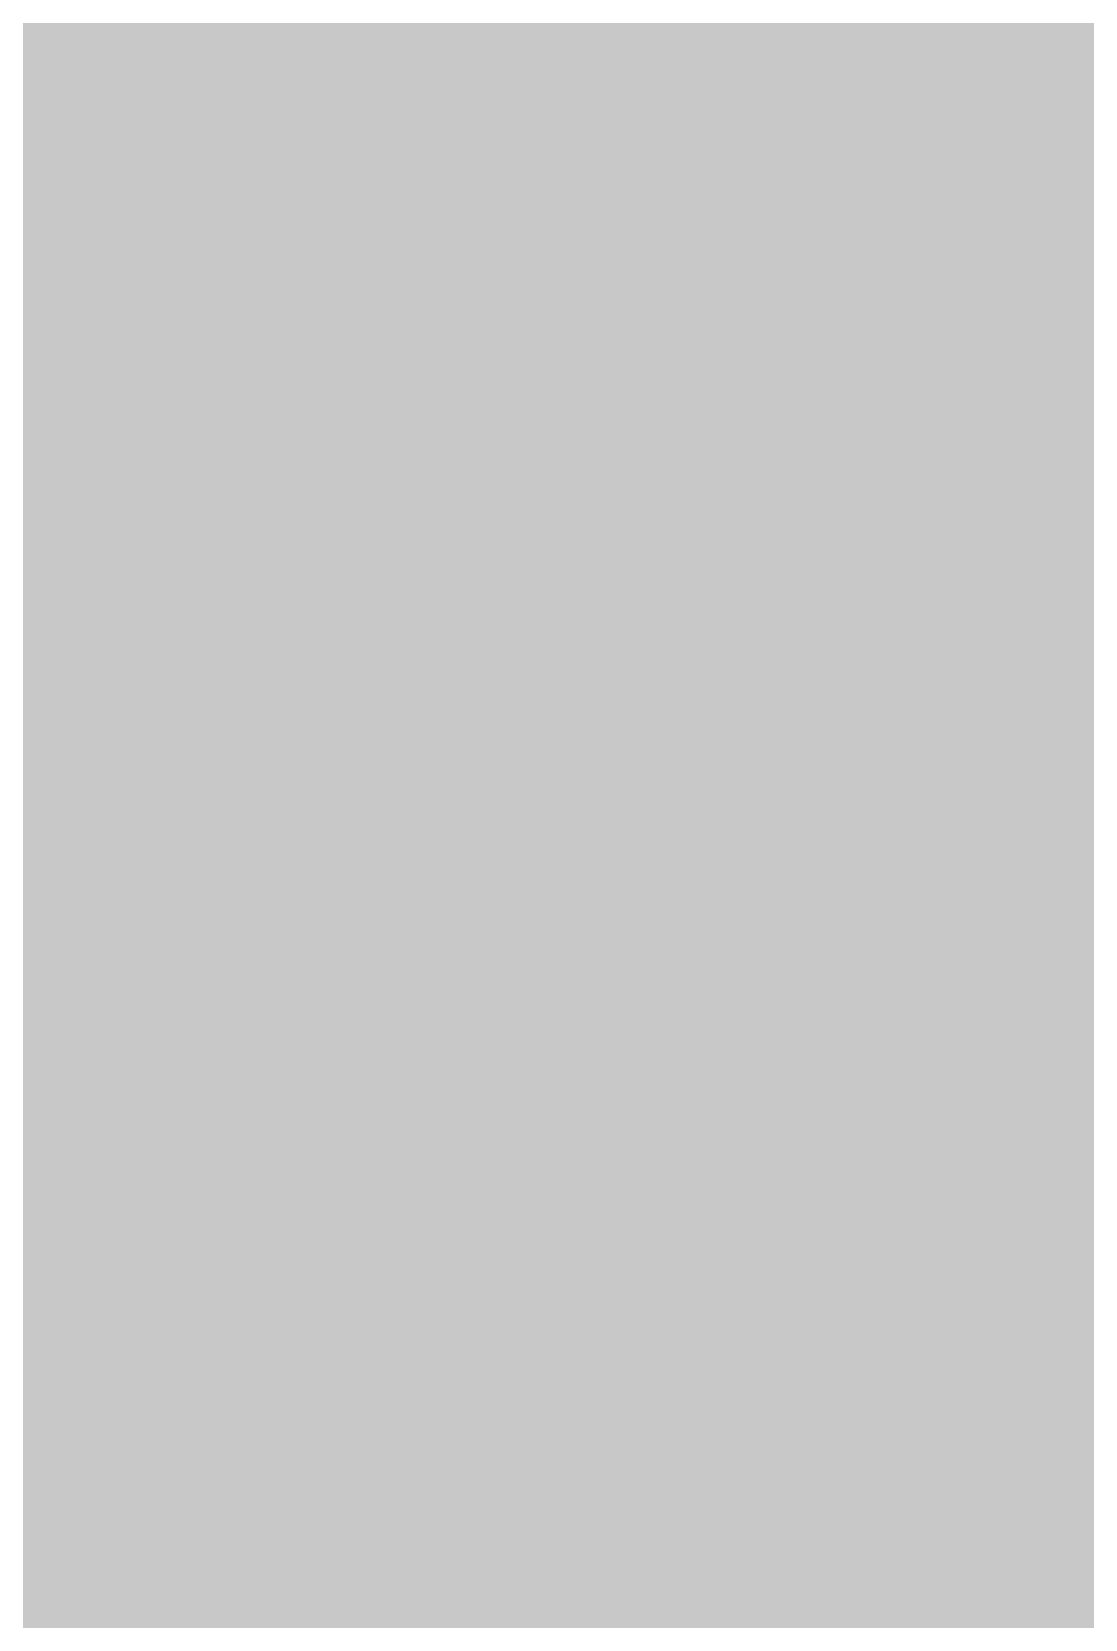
# Model space of a CAD drawing. Header units: inches. Extents: x 22 to 371, y 55 to 284.
# Drawn here: x 62.492 to 62.977, y 148.913 to 149.644 of the extents above; entities that cross this region are included whole.
import ezdxf

# ---------------------------------------------------------------- set-up
doc = ezdxf.new("R2010")
doc.units = ezdxf.units.IN
for name, color, linetype in [('Bottom Layer', 5, 'Continuous'), ('Bottom Solder', 6, 'Continuous'), ('Drill Drawing', 1, 'Continuous'), ('Layer 1', 16, 'Continuous'), ('Layer 2', 76, 'Continuous'), ('Top Layer', 1, 'Continuous'), ('Top Solder', 216, 'Continuous'), ('Via Holes', 16, 'Continuous')]:
    doc.layers.add(name, color=color, linetype=linetype)

msp = doc.modelspace()

# ---------------------------------------------------------------- hatches: boundary and pattern name
at = {"layer": 'Bottom Layer'}
h = msp.add_hatch(color=5, dxfattribs=at)
edge = h.paths.add_edge_path()
edge.add_arc((62.68773, 149.225), 0.3, 0, 360)
at = {"layer": 'Bottom Solder'}
h = msp.add_hatch(color=6, dxfattribs=at)
edge = h.paths.add_edge_path()
edge.add_arc((62.68773, 149.225), 0.4016, 0, 360)
at = {"layer": 'Layer 1'}
h = msp.add_hatch(color=16, dxfattribs=at)
edge = h.paths.add_edge_path()
edge.add_arc((62.68773, 149.225), 0.3, 0, 360)
at = {"layer": 'Layer 2'}
h = msp.add_hatch(color=76, dxfattribs=at)
edge = h.paths.add_edge_path()
edge.add_arc((62.68773, 149.225), 0.3, 0, 360)
at = {"layer": 'Top Layer'}
msp.add_hatch(color=1, dxfattribs=at).paths.add_polyline_path([(66.09502, 149.11755), (66.08756, 149.08002), (66.08756, 148.14341), (65.764, 147.81985), (65.67979, 147.69382), (65.65022, 147.54517), (65.65022, 147.21052), (65.56903, 147.12933), (65.48469, 146.92571), (65.48469, 146.70532), (65.55623, 146.5326), (65.50763, 146.40977), (65.45396, 146.3294), (65.43289, 146.3294), (65.43289, 145.32136), (63.05684, 145.32136), (63.00154, 145.37666), (62.79793, 145.461), (62.57753, 145.461), (62.37391, 145.37666), (62.35746, 145.36021), (61.65572, 145.36021), (61.10841, 145.90753), (61.10841, 149.8727), (62.0776, 149.8727), (62.0776, 150.05573), (63.18945, 150.05573), (63.33811, 150.08531), (63.46413, 150.16951), (63.4829, 150.18828), (63.62143, 150.18828), (63.82505, 150.27263), (63.90625, 150.35382), (66.09502, 150.35382)])
h = msp.add_hatch(color=1, dxfattribs=at)
edge = h.paths.add_edge_path()
edge.add_arc((62.68773, 149.225), 0.3, 0, 360)
at = {"layer": 'Top Solder'}
h = msp.add_hatch(color=216, dxfattribs=at)
edge = h.paths.add_edge_path()
edge.add_arc((62.68773, 149.225), 0.4016, 0, 360)
at = {"layer": 'Via Holes'}
h = msp.add_hatch(color=7, dxfattribs=at)
edge = h.paths.add_edge_path()
edge.add_arc((62.68773, 149.225), 0.15, 0, 360)

# ---------------------------------------------------------------- linework, layer by layer
at = {"layer": 'Drill Drawing'}
for points in [[(62.43373, 149.479, 0.0508, 0.0508, 0), (62.68773, 149.352, 0.0508, 0.0508, 0)], [(62.43373, 149.479, 0.0508, 0.0508, 0), (62.56073, 149.225, 0.0508, 0.0508, 0)], [(62.68773, 149.352, 0.0508, 0.0508, 0), (62.94173, 149.479, 0.0508, 0.0508, 0)], [(62.81473, 149.225, 0.0508, 0.0508, 0), (62.94173, 149.479, 0.0508, 0.0508, 0)], [(62.43373, 148.971, 0.0508, 0.0508, 0), (62.56073, 149.225, 0.0508, 0.0508, 0)], [(62.81473, 149.225, 0.0508, 0.0508, 0), (62.94173, 148.971, 0.0508, 0.0508, 0)], [(62.43373, 148.971, 0.0508, 0.0508, 0), (62.68773, 149.098, 0.0508, 0.0508, 0)], [(62.68773, 149.098, 0.0508, 0.0508, 0), (62.94173, 148.971, 0.0508, 0.0508, 0)]]:
    msp.add_lwpolyline(points, format="xyseb", dxfattribs=at)
for points in [[(62.92903, 149.479, 0.0254, 0.0254, 1), (62.95443, 149.479, 0.0254, 0.0254, 1)], [(62.92903, 149.479, 0.0254, 0.0254, 1), (62.95443, 149.479, 0.0254, 0.0254, 1)], [(62.67503, 149.352, 0.0254, 0.0254, 1), (62.70043, 149.352, 0.0254, 0.0254, 1)], [(62.67503, 149.352, 0.0254, 0.0254, 1), (62.70043, 149.352, 0.0254, 0.0254, 1)], [(62.54803, 149.225, 0.0254, 0.0254, 1), (62.57343, 149.225, 0.0254, 0.0254, 1)], [(62.54803, 149.225, 0.0254, 0.0254, 1), (62.57343, 149.225, 0.0254, 0.0254, 1)], [(62.80203, 149.225, 0.0254, 0.0254, 1), (62.82743, 149.225, 0.0254, 0.0254, 1)], [(62.80203, 149.225, 0.0254, 0.0254, 1), (62.82743, 149.225, 0.0254, 0.0254, 1)], [(62.67503, 149.098, 0.0254, 0.0254, 1), (62.70043, 149.098, 0.0254, 0.0254, 1)], [(62.67503, 149.098, 0.0254, 0.0254, 1), (62.70043, 149.098, 0.0254, 0.0254, 1)], [(62.92903, 148.971, 0.0254, 0.0254, 1), (62.95443, 148.971, 0.0254, 0.0254, 1)], [(62.92903, 148.971, 0.0254, 0.0254, 1), (62.95443, 148.971, 0.0254, 0.0254, 1)]]:
    msp.add_lwpolyline(points, format="xyseb", close=True, dxfattribs=at)
at = {"layer": 'Top Layer'}
msp.add_lwpolyline([(62.68773, 149.225, 0.381, 0.381, 0), (65.88949, 149.225, 0.381, 0.381, 0)], format="xyseb", dxfattribs=at)
msp.add_lwpolyline([(62.59248, 149.225, 0.1905, 0.1905, 1), (62.78298, 149.225, 0.1905, 0.1905, 1)], format="xyseb", close=True, dxfattribs=at)

doc.saveas('drawing.dxf')
